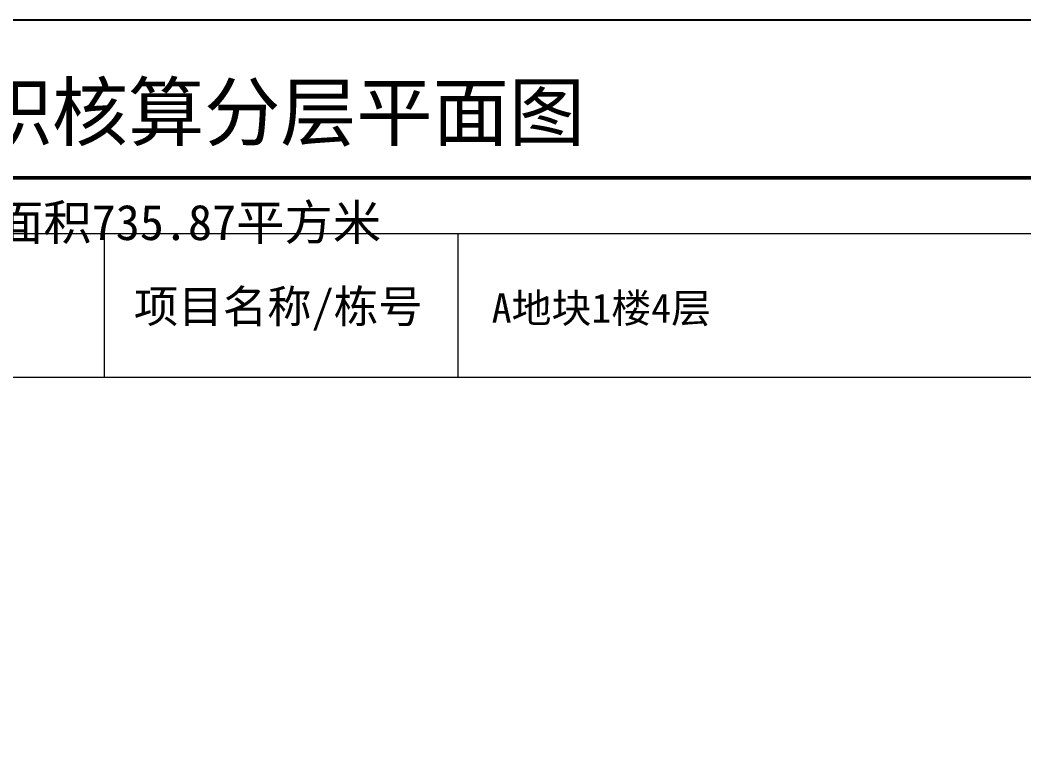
# Model space of a CAD drawing. Extents: x 512858 to 514372, y -232486 to -231710.
# Drawn here: x 513221.57 to 513253.68, y -232027.85 to -232004.44 of the extents above; entities that cross this region are included whole.
import ezdxf
from ezdxf.enums import TextEntityAlignment as Align

# ---------------------------------------------------------------- set-up
doc = ezdxf.new("R2010")
doc.units = 0
doc.header["$LTSCALE"] = 1000
doc.layers.add('$计容结果', color=7, linetype='Continuous')
doc.layers.add('图廓', color=252, linetype='Continuous', lineweight=9)
doc.layers.add('打印图框', color=252, linetype='Continuous', plot=False)
doc.styles.add('dw', font='simhei.ttf')
doc.styles.add('STYLE1', font='stylu.ttf')

msp = doc.modelspace()

# ---------------------------------------------------------------- linework, layer by layer
at = {"layer": '图廓', "color": 0}
msp.add_line((513175.326, -232015.857), (513276.554, -232015.857), dxfattribs=at)
at = {"layer": '图廓', "color": 0, "const_width": 0.119}
msp.add_lwpolyline([(513173.54, -232009.483), (513278.341, -232009.483), (513278.341, -232086), (513173.54, -232086)], close=True, dxfattribs=at)
at = {"layer": '图廓', "color": 0}
msp.add_lwpolyline([(513175.326, -232011.27), (513276.554, -232011.27), (513276.554, -232084.213), (513175.326, -232084.213)], close=True, dxfattribs=at)
for points in [[(513224.268, -232015.857), (513224.268, -232011.27)], [(513235.585, -232015.857), (513235.585, -232011.27)]]:
    msp.add_lwpolyline(points, dxfattribs=at)
at = {"layer": '打印图框', "color": 6, "ltscale": 0.5}
msp.add_lwpolyline([(513169.258, -232089.412), (513282.567, -232089.412), (513282.567, -232004.438), (513169.258, -232004.438)], close=True, dxfattribs=at)

# ---------------------------------------------------------------- texts
at = {"layer": '$计容结果', "style": 'dw'}
msp.add_text('本层计容建筑面积735.87平方米', height=1.13308, dxfattribs=at).set_placement((513211.492, -232011.476))
at = {"layer": '图廓', "color": 0, "style": 'STYLE1'}
msp.add_text('单体建筑面积核算分层平面图', height=1.78638, dxfattribs=at).set_placement((513223.802, -232008.808), align=Align.BOTTOM_CENTER)
at = {"layer": '图廓', "color": 0, "style": 'dw'}
for s, height, p in [('项目名称/栋号', 1.0421, (513225.209, -232014.119)), ('A地块1楼4层', 0.936, (513236.654, -232014.119))]:
    msp.add_text(s, height=height, dxfattribs=at).set_placement(p)

doc.saveas('drawing.dxf')
